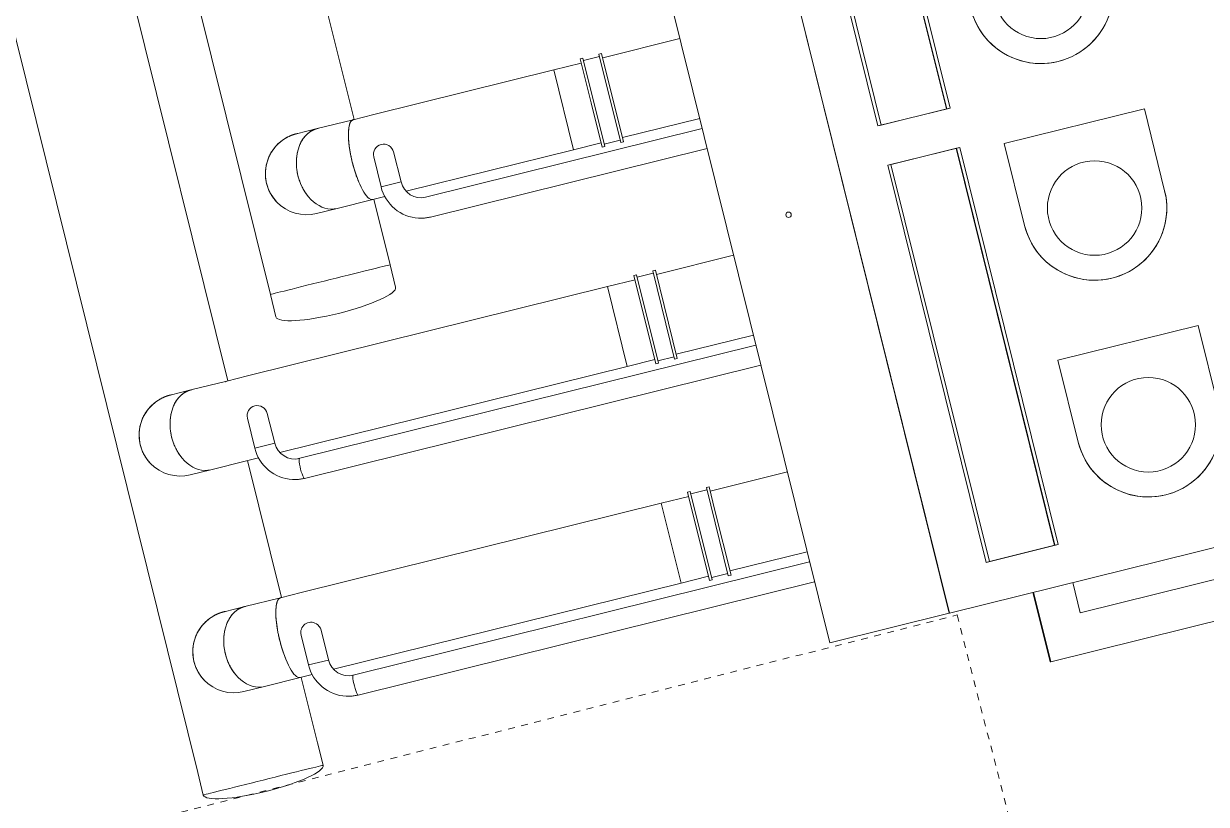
# Model space of a CAD drawing. Header units: metres. Extents: x -703672 to 3951284, y -4124475 to 4104628.
# Drawn here: x 327616.59 to 327634.12, y 4104383.31 to 4104394.88 of the extents above; entities that cross this region are included whole.
import ezdxf

# ---------------------------------------------------------------- set-up
doc = ezdxf.new("R2010")
doc.units = ezdxf.units.M
doc.header["$MEASUREMENT"] = 0
doc.linetypes.add('DGN Style 4', pattern=[0.014126, 0.007063, -0.003532, 0, -0.003532])
doc.layers.add('V-SITE-STRC', color=253, linetype='Continuous', lineweight=0)
doc.layers.add('V-TOPO-BKLN', color=7, linetype='DGN Style 4', lineweight=0)

# ---------------------------------------------------------------- blocks, each defined once
blk = doc.blocks.new('TFVISBL_33')
at = {"layer": 'V-SITE-STRC', "linetype": 'ByBlock'}
for p, q in [((6.615, 1.06), (11.145, 1.06)), ((11.145, 1.06), (11.145, 0.46)), ((0, 0), (0, 0.46)), ((11.145, 0.46), (6.615, 0.46)), ((0, 0), (11.145, 0))]:
    blk.add_line(p, q, dxfattribs=at)

msp = doc.modelspace()

# ---------------------------------------------------------------- linework, layer by layer
at = {"layer": 'V-SITE-STRC'}
for p, q in [((327620.24715, 4104390.86696, 7.87797), (327610.55585, 4104429.94458, 7.84438)), ((327619.61516, 4104389.58837, 7.87259), (327609.66176, 4104429.72283, 7.8381)), ((327619.17061, 4104383.78355, 7.86473), (327607.88677, 4104429.28262, 7.82562)), ((327628.53968, 4104385.70485, 7.93024), (327623.30666, 4104406.80562, 7.91211)), ((327630.31124, 4104386.14421, 7.94269), (327625.36707, 4104406.08027, 7.92556)), ((327630.31466, 4104386.14506, 7.94272), (327625.37049, 4104406.08112, 7.92558)), ((327630.26925, 4104393.61579, 7.94863), (327628.82114, 4104399.45491, 7.94361)), ((327630.27414, 4104393.61701, 7.94866), (327628.82603, 4104399.45612, 7.94364)), ((327628.87592, 4104399.46849, 7.94399), (327630.32402, 4104393.62938, 7.94901)), ((327627.80681, 4104399.20334, 7.93648), (327629.25491, 4104393.36423, 7.9415)), ((327627.85553, 4104399.21543, 7.93682), (327629.30364, 4104393.37631, 7.94184)), ((327621.48797, 4104393.46106, 7.88859), (327620.98518, 4104395.48844, 7.88685)), ((327626.31899, 4104394.65919, 7.92255), (327625.17445, 4104394.37533, 7.9145)), ((327625.11888, 4104394.42959, 7.91417), (327625.15855, 4104394.43943, 7.91445)), ((327625.11888, 4104394.42959, 7.91417), (327625.44414, 4104393.11804, 7.91529)), ((327625.15855, 4104394.43943, 7.91445), (327625.48382, 4104393.12788, 7.91557)), ((327624.85705, 4104394.29661, 7.91227), (327624.44932, 4104394.1955, 7.9094)), ((327624.84115, 4104394.36071, 7.91221), (327624.88083, 4104394.37055, 7.91249)), ((327624.84115, 4104394.36071, 7.91221), (327625.00379, 4104393.70494, 7.91278)), ((327624.88083, 4104394.37055, 7.91249), (327625.20609, 4104393.059, 7.91362)), ((327624.88954, 4104394.33542, 7.91252), (327625.12759, 4104394.39446, 7.9142)), ((327624.44932, 4104394.1955, 7.9094), (327621.78025, 4104393.53354, 7.89064)), ((327624.44932, 4104394.1955, 7.9094), (327624.7428, 4104393.01214, 7.91042)), ((327625.00379, 4104393.70494, 7.91278), (327625.16642, 4104393.04916, 7.91334)), ((327621.78025, 4104393.53354, 7.89064), (327621.47374, 4104393.45753, 7.88849)), ((327629.25491, 4104393.36423, 7.9415), (327630.32402, 4104393.62938, 7.94901)), ((327629.30422, 4104393.37646, 7.94184), (327630.27472, 4104393.61715, 7.94866)), ((327630.27472, 4104393.61715, 7.94866), (327630.32402, 4104393.62938, 7.94901)), ((327621.47374, 4104393.45753, 7.88849), (327620.94286, 4104393.32587, 7.88476)), ((327626.61246, 4104393.47584, 7.92356), (327625.46792, 4104393.19198, 7.91552)), ((327629.25491, 4104393.36423, 7.9415), (327629.30422, 4104393.37646, 7.94184)), ((327620.63637, 4104393.24985, 7.88261), (327620.63531, 4104393.24959, 7.8826)), ((327620.94286, 4104393.32587, 7.88476), (327620.63636, 4104393.24985, 7.88261)), ((327620.63637, 4104393.24985, 7.88261), (327620.63741, 4104393.25011, 7.88261)), ((327620.94287, 4104393.32587, 7.88476), (327620.94214, 4104393.32569, 7.88475)), ((327620.94287, 4104393.32587, 7.88476), (327620.94363, 4104393.32606, 7.88476)), ((327622.54572, 4104392.31024, 7.89485), (327626.64915, 4104393.32792, 7.92369)), ((327624.7428, 4104393.01214, 7.91042), (327622.25997, 4104392.39638, 7.89297)), ((327622.61909, 4104392.0144, 7.8951), (327626.72252, 4104393.03208, 7.92394)), ((327625.15052, 4104393.11326, 7.91329), (327624.7428, 4104393.01214, 7.91042)), ((327625.16642, 4104393.04916, 7.91334), (327625.20609, 4104393.059, 7.91362)), ((327625.19738, 4104393.09414, 7.91359), (327625.43543, 4104393.15317, 7.91526)), ((327625.44414, 4104393.11804, 7.91529), (327625.48382, 4104393.12788, 7.91557)), ((327630.46845, 4104393.04702, 7.94951), (327629.39934, 4104392.78187, 7.942)), ((327630.41915, 4104393.03479, 7.94916), (327629.44864, 4104392.7941, 7.94234)), ((327631.87286, 4104387.14968, 7.95418), (327630.41368, 4104393.03344, 7.94913)), ((327630.41857, 4104393.03465, 7.94916), (327631.87775, 4104387.15089, 7.95422)), ((327630.46845, 4104393.04702, 7.94951), (327630.41915, 4104393.03479, 7.94916)), ((327630.46845, 4104393.04702, 7.94951), (327631.92763, 4104387.16326, 7.95457)), ((327629.44864, 4104392.7941, 7.94234), (327629.39934, 4104392.78187, 7.942)), ((327629.39934, 4104392.78187, 7.942), (327630.85852, 4104386.89812, 7.94705)), ((327629.44806, 4104392.79396, 7.94234), (327630.90724, 4104386.9102, 7.9474)), ((327621.76722, 4104392.27418, 7.88951), (327621.94332, 4104392.31785, 7.89075)), ((327620.92984, 4104392.0665, 7.88362), (327621.23634, 4104392.14252, 7.88578)), ((327621.23634, 4104392.14252, 7.88578), (327621.76722, 4104392.27418, 7.88951)), ((327622.02214, 4104391.30717, 7.89044), (327621.78144, 4104392.27771, 7.88961)), ((327627.11526, 4104391.44845, 7.9253), (327625.97072, 4104391.1646, 7.91726)), ((327622.02214, 4104391.30717, 7.89044), (327622.10467, 4104390.97436, 7.89073)), ((327625.65332, 4104391.08588, 7.91503), (327625.24559, 4104390.98476, 7.91216)), ((327625.63742, 4104391.14998, 7.91497), (327625.67709, 4104391.15982, 7.91525)), ((327625.63742, 4104391.14998, 7.91497), (327625.96268, 4104389.83843, 7.9161)), ((327625.67709, 4104391.15982, 7.91525), (327626.00236, 4104389.84827, 7.91638)), ((327625.68581, 4104391.12469, 7.91528), (327625.92386, 4104391.18373, 7.91696)), ((327625.91515, 4104391.21886, 7.91693), (327625.95482, 4104391.2287, 7.91721)), ((327625.91515, 4104391.21886, 7.91693), (327626.24041, 4104389.90731, 7.91805)), ((327625.95482, 4104391.2287, 7.91721), (327626.28009, 4104389.91715, 7.91833)), ((327625.24559, 4104390.98476, 7.91216), (327619.90744, 4104389.66086, 7.87464)), ((327625.24559, 4104390.98476, 7.91216), (327625.53906, 4104389.80141, 7.91318)), ((327620.24715, 4104390.86696, 7.87797), (327620.32969, 4104390.53415, 7.87825)), ((327627.40873, 4104390.2651, 7.92632), (327626.26419, 4104389.98125, 7.91828)), ((327620.66282, 4104388.43505, 7.87878), (327627.44541, 4104390.11718, 7.92645)), ((327625.94679, 4104389.90253, 7.91605), (327625.53906, 4104389.80141, 7.91318)), ((327625.96268, 4104389.83843, 7.9161), (327626.00236, 4104389.84827, 7.91638)), ((327625.99365, 4104389.8834, 7.91635), (327626.2317, 4104389.94244, 7.91802)), ((327626.24041, 4104389.90731, 7.91805), (327626.28009, 4104389.91715, 7.91833)), ((327619.90744, 4104389.66086, 7.87464), (327619.60093, 4104389.58484, 7.87249)), ((327625.53906, 4104389.80141, 7.91318), (327620.38773, 4104388.52384, 7.87697)), ((327620.75073, 4104388.14282, 7.87913), (327627.51878, 4104389.82134, 7.9267)), ((327619.60093, 4104389.58484, 7.87249), (327619.07005, 4104389.45318, 7.86876)), ((327618.76356, 4104389.37717, 7.86661), (327618.7625, 4104389.37691, 7.8666)), ((327619.07005, 4104389.45318, 7.86876), (327618.76355, 4104389.37717, 7.86661)), ((327618.76356, 4104389.37717, 7.86661), (327618.7646, 4104389.37743, 7.86661)), ((327619.07006, 4104389.45318, 7.86876), (327619.06933, 4104389.453, 7.86875)), ((327619.07006, 4104389.45318, 7.86876), (327619.07082, 4104389.45337, 7.86876)), ((327619.89441, 4104388.40149, 7.87351), (327620.07065, 4104388.4452, 7.87475)), ((327631.81615, 4104385.42532, 7.95236), (327644.05954, 4104388.46178, 8.03841)), ((327619.05703, 4104388.19382, 7.86762), (327619.36353, 4104388.26983, 7.86978)), ((327619.36353, 4104388.26983, 7.86978), (327619.89441, 4104388.40149, 7.87351)), ((327620.41143, 4104386.37764, 7.87535), (327619.90863, 4104388.40502, 7.87361)), ((327627.91152, 4104388.23772, 7.92806), (327626.76698, 4104387.95386, 7.92002)), ((327638.56396, 4104388.19095, 8.0007), (327630.31466, 4104386.14506, 7.94272)), ((327626.43369, 4104387.93924, 7.91773), (327626.47336, 4104387.94908, 7.91801)), ((327626.43369, 4104387.93924, 7.91773), (327626.75895, 4104386.6277, 7.91886)), ((327626.47336, 4104387.94908, 7.91801), (327626.79863, 4104386.63754, 7.91914)), ((327626.48207, 4104387.91395, 7.91804), (327626.72012, 4104387.97299, 7.91972)), ((327626.71141, 4104388.00812, 7.91969), (327626.75109, 4104388.01796, 7.91996)), ((327626.71141, 4104388.00812, 7.91969), (327627.03668, 4104386.69657, 7.92081)), ((327626.75109, 4104388.01796, 7.91996), (327626.83872, 4104387.6646, 7.92027)), ((327626.04186, 4104387.77403, 7.91492), (327620.7037, 4104386.45013, 7.8774)), ((327626.44958, 4104387.87515, 7.91779), (327626.04186, 4104387.77403, 7.91492)), ((327626.04186, 4104387.77403, 7.91492), (327626.33533, 4104386.59067, 7.91594)), ((327626.83872, 4104387.6646, 7.92027), (327627.07635, 4104386.70641, 7.92109)), ((327628.205, 4104387.05437, 7.92908), (327627.06046, 4104386.77051, 7.92104)), ((327630.85852, 4104386.89812, 7.94705), (327631.92763, 4104387.16326, 7.95457)), ((327630.90782, 4104386.91034, 7.9474), (327631.87833, 4104387.15104, 7.95422)), ((327631.87833, 4104387.15104, 7.95422), (327631.92763, 4104387.16326, 7.95457)), ((327621.47362, 4104385.22792, 7.88164), (327628.24168, 4104386.90645, 7.92921)), ((327630.85852, 4104386.89812, 7.94705), (327630.90782, 4104386.91034, 7.9474)), ((327626.74305, 4104386.69179, 7.91881), (327626.33533, 4104386.59067, 7.91594)), ((327626.78991, 4104386.67267, 7.91911), (327627.02797, 4104386.7317, 7.92078)), ((327627.03668, 4104386.69657, 7.92081), (327627.07635, 4104386.70641, 7.92109)), ((327626.33533, 4104386.59067, 7.91594), (327621.18399, 4104385.31311, 7.87973)), ((327621.54699, 4104384.93208, 7.88189), (327628.31505, 4104386.61061, 7.92946)), ((327626.75895, 4104386.6277, 7.91886), (327626.79863, 4104386.63754, 7.91914)), ((327620.3972, 4104386.37411, 7.87525), (327619.86632, 4104386.24245, 7.87152)), ((327620.7037, 4104386.45013, 7.8774), (327620.3972, 4104386.37411, 7.87525)), ((327631.80768, 4104385.42323, 7.9523), (327631.55253, 4104386.45206, 7.95142)), ((327631.81615, 4104385.42532, 7.95236), (327631.56099, 4104386.45416, 7.95148)), ((327619.55982, 4104386.16643, 7.86936), (327619.55877, 4104386.16617, 7.86936)), ((327619.86632, 4104386.24245, 7.87152), (327619.55981, 4104386.16643, 7.86936)), ((327619.55982, 4104386.16643, 7.86936), (327619.56087, 4104386.16669, 7.86937)), ((327619.86633, 4104386.24245, 7.87152), (327619.86559, 4104386.24227, 7.87151)), ((327619.86633, 4104386.24245, 7.87152), (327619.86708, 4104386.24264, 7.87152)), ((327630.31124, 4104386.14421, 7.94269), (327628.53968, 4104385.70485, 7.93024)), ((327630.31466, 4104386.14506, 7.94272), (327630.31124, 4104386.14421, 7.94269)), ((327631.80768, 4104385.42323, 7.9523), (327631.81615, 4104385.42532, 7.95236)), ((327620.1598, 4104385.0591, 7.87254), (327620.69067, 4104385.19076, 7.87627)), ((327620.69067, 4104385.19076, 7.87627), (327620.86691, 4104385.23447, 7.87751)), ((327620.94559, 4104384.22376, 7.8772), (327620.7049, 4104385.19429, 7.87637)), ((327619.8533, 4104384.98308, 7.87038), (327620.1598, 4104385.0591, 7.87254)), ((327620.94559, 4104384.22376, 7.8772), (327621.02813, 4104383.89095, 7.87749)), ((327619.17061, 4104383.78355, 7.86473), (327619.25314, 4104383.45074, 7.86501))]:
    msp.add_line(p, q, dxfattribs=at)
at = {"layer": 'V-SITE-STRC', "extrusion": (-0.006822, -0.00083241, 0.999976), "flags": 128}
for points, elevation in [([(327625.93626, 4104389.1294), (327625.63538, 4104390.34265), (327623.5583, 4104389.82753), (327623.85918, 4104388.61429)], -5643.63113), ([(327613.88008, 4104390.16721), (327613.8791, 4104390.16618), (327613.87808, 4104390.16507), (327613.87703, 4104390.16387), (327613.87594, 4104390.16257), (327613.87482, 4104390.16118), (327613.87367, 4104390.15967), (327613.87247, 4104390.15804), (327613.87124, 4104390.15628), (327613.86998, 4104390.15438), (327613.86868, 4104390.15233), (327613.86735, 4104390.15011), (327613.86598, 4104390.14771), (327613.86458, 4104390.14511), (327613.86315, 4104390.1423), (327613.86169, 4104390.13926), (327613.8602, 4104390.13598), (327613.85869, 4104390.13242), (327613.85716, 4104390.12858), (327613.85561, 4104390.12442), (327613.85405, 4104390.11991), (327613.85248, 4104390.11505), (327613.85091, 4104390.10978), (327613.84934, 4104390.10409), (327613.84744, 4104390.09644), (327613.84566, 4104390.08846), (327613.84402, 4104390.08016), (327613.8425, 4104390.07154), (327613.84112, 4104390.0626), (327613.83987, 4104390.05335), (327613.83876, 4104390.04379), (327613.83779, 4104390.03394), (327613.83695, 4104390.02379), (327613.83625, 4104390.01336), (327613.83569, 4104390.00264), (327613.83527, 4104389.99165), (327613.83499, 4104389.98039), (327613.83485, 4104389.96886), (327613.83485, 4104389.95708), (327613.83499, 4104389.94505), (327613.83528, 4104389.93278), (327613.8357, 4104389.92028), (327613.83627, 4104389.90755), (327613.83698, 4104389.8946), (327613.83783, 4104389.88144), (327613.83882, 4104389.86809), (327613.83995, 4104389.85454), (327613.84122, 4104389.8408), (327613.84263, 4104389.8269), (327613.84418, 4104389.81282), (327613.84587, 4104389.79859), (327613.84769, 4104389.78422), (327613.84965, 4104389.76971), (327613.85175, 4104389.75507), (327613.85398, 4104389.74032), (327613.85634, 4104389.72546), (327613.85883, 4104389.7105), (327613.86145, 4104389.69546), (327613.8642, 4104389.68035), (327613.86707, 4104389.66517), (327613.87007, 4104389.64993), (327613.87318, 4104389.63466), (327613.87642, 4104389.61935), (327613.87978, 4104389.60402), (327613.88324, 4104389.58869), (327613.88682, 4104389.57335), (327613.89051, 4104389.55803), (327613.89431, 4104389.54273), (327613.89821, 4104389.52746), (327613.90221, 4104389.51224), (327613.90631, 4104389.49708), (327613.91051, 4104389.48198), (327613.9148, 4104389.46696), (327613.91917, 4104389.45203), (327613.92363, 4104389.4372), (327613.92818, 4104389.42248), (327613.9328, 4104389.40787), (327613.9375, 4104389.3934), (327613.94227, 4104389.37907), (327613.94711, 4104389.36488), (327613.95201, 4104389.35086), (327613.95698, 4104389.337), (327613.962, 4104389.32332), (327613.96708, 4104389.30983), (327613.97221, 4104389.29653), (327613.97739, 4104389.28344), (327613.9826, 4104389.27056), (327613.98693, 4104389.26013)], -5643.63112), ([(327613.89473, 4104390.1782), (327613.89473, 4104390.1782), (327613.8943, 4104390.17798), (327613.89386, 4104390.17774), (327613.89339, 4104390.17749), (327613.8929, 4104390.17722), (327613.89239, 4104390.17693), (327613.89186, 4104390.17662), (327613.8913, 4104390.17629), (327613.89072, 4104390.17593), (327613.89012, 4104390.17554), (327613.88949, 4104390.17513), (327613.88884, 4104390.17468), (327613.88816, 4104390.1742), (327613.88744, 4104390.17368), (327613.88671, 4104390.17313), (327613.88594, 4104390.17252), (327613.88514, 4104390.17188)], -5643.63213), ([(327613.00127, 4104389.95382), (327612.99822, 4104389.95268), (327612.99503, 4104389.95146), (327612.99169, 4104389.95017), (327612.9882, 4104389.9488), (327612.98456, 4104389.94734), (327612.98076, 4104389.94578), (327612.97678, 4104389.94412), (327612.97263, 4104389.94235), (327612.9683, 4104389.94047), (327612.96377, 4104389.93846), (327612.95905, 4104389.93632), (327612.95412, 4104389.93403), (327612.94898, 4104389.93158), (327612.94362, 4104389.92897), (327612.93804, 4104389.92618), (327612.93222, 4104389.92319), (327612.92616, 4104389.92), (327612.91985, 4104389.91658), (327612.91329, 4104389.91292), (327612.90647, 4104389.909), (327612.89937, 4104389.9048), (327612.89201, 4104389.9003), (327612.88436, 4104389.89548), (327612.87644, 4104389.89031), (327612.86822, 4104389.88476), (327612.85972, 4104389.87881), (327612.85093, 4104389.87243), (327612.84185, 4104389.86558), (327612.83249, 4104389.85824), (327612.82285, 4104389.85035), (327612.81052, 4104389.83978), (327612.79848, 4104389.82888), (327612.78672, 4104389.81766), (327612.77526, 4104389.80612), (327612.7641, 4104389.79427), (327612.75326, 4104389.78212), (327612.74273, 4104389.76968), (327612.73254, 4104389.75695), (327612.72269, 4104389.74394), (327612.71318, 4104389.73067), (327612.70402, 4104389.71713), (327612.69522, 4104389.70335), (327612.68679, 4104389.68932), (327612.67874, 4104389.67506), (327612.67106, 4104389.66058), (327612.66377, 4104389.64588), (327612.65687, 4104389.63099), (327612.65038, 4104389.6159), (327612.64428, 4104389.60063), (327612.6386, 4104389.58519), (327612.63333, 4104389.5696), (327612.62848, 4104389.55385), (327612.62406, 4104389.53797), (327612.62007, 4104389.52197), (327612.6165, 4104389.50585), (327612.61338, 4104389.48964), (327612.61069, 4104389.47333), (327612.60844, 4104389.45695), (327612.60664, 4104389.44051), (327612.60529, 4104389.42402), (327612.60438, 4104389.40749), (327612.60392, 4104389.39094), (327612.60391, 4104389.37437), (327612.60435, 4104389.35781), (327612.60525, 4104389.34126), (327612.60659, 4104389.32474), (327612.60838, 4104389.30826), (327612.61062, 4104389.29183), (327612.6133, 4104389.27547), (327612.61643, 4104389.25919), (327612.62, 4104389.243), (327612.62401, 4104389.22692), (327612.62845, 4104389.21095), (327612.63332, 4104389.19512), (327612.63862, 4104389.17943), (327612.64434, 4104389.16389), (327612.65048, 4104389.14853), (327612.65704, 4104389.13334), (327612.66399, 4104389.11834), (327612.67135, 4104389.10355), (327612.6791, 4104389.08896), (327612.68724, 4104389.07461), (327612.69575, 4104389.06049), (327612.70464, 4104389.04661), (327612.71389, 4104389.03299), (327612.7235, 4104389.01964), (327612.73346, 4104389.00656), (327612.74375, 4104388.99377), (327612.75438, 4104388.98127), (327612.76533, 4104388.96908), (327612.77442, 4104388.95943)], -5643.63113), ([(327613.32637, 4104390.03458), (327613.3239, 4104390.03355), (327613.32131, 4104390.03243), (327613.31858, 4104390.03123), (327613.31572, 4104390.02994), (327613.31272, 4104390.02855), (327613.30956, 4104390.02705), (327613.30625, 4104390.02543), (327613.30277, 4104390.02369), (327613.29912, 4104390.0218), (327613.2953, 4104390.01977), (327613.29129, 4104390.01756), (327613.28709, 4104390.01518), (327613.28269, 4104390.0126), (327613.27809, 4104390.0098), (327613.27328, 4104390.00678), (327613.26825, 4104390.00349), (327613.263, 4104389.99993), (327613.25751, 4104389.99607), (327613.25179, 4104389.99187), (327613.24584, 4104389.98731), (327613.23964, 4104389.98236), (327613.2332, 4104389.97698), (327613.22651, 4104389.97113), (327613.21959, 4104389.96477), (327613.21242, 4104389.95786), (327613.20502, 4104389.95034), (327613.19739, 4104389.94217), (327613.18774, 4104389.93114), (327613.17838, 4104389.91968), (327613.16932, 4104389.90779), (327613.16059, 4104389.89547), (327613.15218, 4104389.88275), (327613.1441, 4104389.86962), (327613.13636, 4104389.85611), (327613.12897, 4104389.84222), (327613.12194, 4104389.82796), (327613.11527, 4104389.81335), (327613.10897, 4104389.7984), (327613.10304, 4104389.78312), (327613.0975, 4104389.76752), (327613.09235, 4104389.75163), (327613.0876, 4104389.73544), (327613.08324, 4104389.71899), (327613.07929, 4104389.70227), (327613.07576, 4104389.68532), (327613.07263, 4104389.66814), (327613.06993, 4104389.65074), (327613.06764, 4104389.63316), (327613.06579, 4104389.6154), (327613.06436, 4104389.59748), (327613.06336, 4104389.57941), (327613.06279, 4104389.56123), (327613.06266, 4104389.54293), (327613.06296, 4104389.52455), (327613.0637, 4104389.5061), (327613.06486, 4104389.48759), (327613.06647, 4104389.46906), (327613.0685, 4104389.4505), (327613.07096, 4104389.43196), (327613.07386, 4104389.41344), (327613.07717, 4104389.39496), (327613.08091, 4104389.37654), (327613.08507, 4104389.3582), (327613.08963, 4104389.33996), (327613.09461, 4104389.32184), (327613.09999, 4104389.30385), (327613.10577, 4104389.28602), (327613.11193, 4104389.26836), (327613.11848, 4104389.25088), (327613.12541, 4104389.23362), (327613.1327, 4104389.21658), (327613.14036, 4104389.19978), (327613.14836, 4104389.18324), (327613.15671, 4104389.16697), (327613.16539, 4104389.15099), (327613.1744, 4104389.13531), (327613.18372, 4104389.11995), (327613.19335, 4104389.10493), (327613.20327, 4104389.09025), (327613.21347, 4104389.07593), (327613.21823, 4104389.06949)], -5643.63113), ([(327626.73253, 4104385.91867), (327626.43164, 4104387.13192), (327624.35456, 4104386.6168), (327624.65545, 4104385.40355)], -5643.63113), ([(327612.02186, 4104386.30551), (327612.02186, 4104386.30551), (327612.02143, 4104386.30529), (327612.02098, 4104386.30506), (327612.02051, 4104386.30481), (327612.02002, 4104386.30454), (327612.01951, 4104386.30425), (327612.01898, 4104386.30394), (327612.01843, 4104386.3036), (327612.01785, 4104386.30324), (327612.01724, 4104386.30286), (327612.01662, 4104386.30244), (327612.01596, 4104386.302), (327612.01528, 4104386.30152), (327612.01457, 4104386.301), (327612.01383, 4104386.30044), (327612.01306, 4104386.29984), (327612.01226, 4104386.29919)], -5643.6299), ([(327611.12839, 4104386.08113), (327611.12534, 4104386.07999), (327611.12215, 4104386.07878), (327611.11881, 4104386.07749), (327611.11533, 4104386.07611), (327611.11169, 4104386.07465), (327611.10788, 4104386.07309), (327611.10391, 4104386.07143), (327611.09975, 4104386.06967), (327611.09542, 4104386.06778), (327611.0909, 4104386.06577), (327611.08617, 4104386.06363), (327611.08125, 4104386.06134), (327611.07611, 4104386.0589), (327611.07075, 4104386.05628), (327611.06516, 4104386.05349), (327611.05935, 4104386.0505), (327611.05329, 4104386.04731), (327611.04698, 4104386.04389), (327611.04042, 4104386.04023), (327611.03359, 4104386.03631), (327611.0265, 4104386.03211), (327611.01913, 4104386.02761), (327611.01149, 4104386.02279), (327611.00356, 4104386.01762), (327610.99535, 4104386.01207), (327610.98685, 4104386.00612), (327610.97806, 4104385.99974), (327610.96898, 4104385.9929), (327610.95962, 4104385.98555), (327610.94997, 4104385.97767), (327610.93765, 4104385.9671), (327610.9256, 4104385.9562), (327610.91384, 4104385.94498), (327610.90238, 4104385.93344), (327610.89122, 4104385.92159), (327610.88038, 4104385.90944), (327610.86986, 4104385.89699), (327610.85967, 4104385.88426), (327610.84981, 4104385.87126), (327610.8403, 4104385.85798), (327610.83115, 4104385.84445), (327610.82235, 4104385.83066), (327610.81392, 4104385.81663), (327610.80586, 4104385.80237), (327610.79818, 4104385.78789), (327610.79089, 4104385.7732), (327610.784, 4104385.7583), (327610.7775, 4104385.74321), (327610.77141, 4104385.72794), (327610.76572, 4104385.71251), (327610.76046, 4104385.69691), (327610.75561, 4104385.68116), (327610.75119, 4104385.66528), (327610.74719, 4104385.64928), (327610.74363, 4104385.63316), (327610.7405, 4104385.61695), (327610.73781, 4104385.60065), (327610.73557, 4104385.58427), (327610.73377, 4104385.56782), (327610.73241, 4104385.55133), (327610.7315, 4104385.5348), (327610.73105, 4104385.51825), (327610.73104, 4104385.50169), (327610.73148, 4104385.48512), (327610.73237, 4104385.46857), (327610.73371, 4104385.45205), (327610.7355, 4104385.43557), (327610.73774, 4104385.41914), (327610.74043, 4104385.40278), (327610.74355, 4104385.3865), (327610.74712, 4104385.37032), (327610.75113, 4104385.35423), (327610.75557, 4104385.33827), (327610.76045, 4104385.32243), (327610.76575, 4104385.30674), (327610.77147, 4104385.29121), (327610.77761, 4104385.27584), (327610.78416, 4104385.26065), (327610.79112, 4104385.24565), (327610.79847, 4104385.23086), (327610.80622, 4104385.21628), (327610.81436, 4104385.20192), (327610.82288, 4104385.1878), (327610.83177, 4104385.17393), (327610.84102, 4104385.16031), (327610.85063, 4104385.14695), (327610.86058, 4104385.13388), (327610.87088, 4104385.12108), (327610.8815, 4104385.10859), (327610.89245, 4104385.09639), (327610.90155, 4104385.08674)], -5643.63113), ([(327611.4535, 4104386.1619), (327611.45103, 4104386.16086), (327611.44843, 4104386.15975), (327611.44571, 4104386.15855), (327611.44285, 4104386.15726), (327611.43984, 4104386.15586), (327611.43668, 4104386.15437), (327611.43337, 4104386.15275), (327611.42989, 4104386.151), (327611.42625, 4104386.14912), (327611.42242, 4104386.14708), (327611.41841, 4104386.14488), (327611.41422, 4104386.14249), (327611.40982, 4104386.13991), (327611.40522, 4104386.13712), (327611.4004, 4104386.13409), (327611.39537, 4104386.13081), (327611.39012, 4104386.12724), (327611.38464, 4104386.12338), (327611.37892, 4104386.11918), (327611.37296, 4104386.11462), (327611.36676, 4104386.10967), (327611.36032, 4104386.10429), (327611.35364, 4104386.09844), (327611.34671, 4104386.09209), (327611.33954, 4104386.08517), (327611.33214, 4104386.07765), (327611.32452, 4104386.06948), (327611.31486, 4104386.05846), (327611.3055, 4104386.04699), (327611.29645, 4104386.0351), (327611.28771, 4104386.02279), (327611.2793, 4104386.01006), (327611.27122, 4104385.99694), (327611.26349, 4104385.98342), (327611.2561, 4104385.96953), (327611.24906, 4104385.95528), (327611.24239, 4104385.94066), (327611.23609, 4104385.92571), (327611.23017, 4104385.91043), (327611.22463, 4104385.89484), (327611.21948, 4104385.87894), (327611.21472, 4104385.86276), (327611.21037, 4104385.8463), (327611.20642, 4104385.82959), (327611.20288, 4104385.81263), (327611.19976, 4104385.79545), (327611.19705, 4104385.77806), (327611.19477, 4104385.76047), (327611.19291, 4104385.74271), (327611.19148, 4104385.72479), (327611.19048, 4104385.70673), (327611.18992, 4104385.68854), (327611.18978, 4104385.67025), (327611.19009, 4104385.65186), (327611.19082, 4104385.63341), (327611.19199, 4104385.61491), (327611.19359, 4104385.59637), (327611.19563, 4104385.57782), (327611.19809, 4104385.55927), (327611.20098, 4104385.54075), (327611.2043, 4104385.52227), (327611.20804, 4104385.50385), (327611.21219, 4104385.48551), (327611.21676, 4104385.46727), (327611.22174, 4104385.44915), (327611.22712, 4104385.43116), (327611.23289, 4104385.41333), (327611.23906, 4104385.39567), (327611.24561, 4104385.3782), (327611.25253, 4104385.36093), (327611.25983, 4104385.34389), (327611.26748, 4104385.32709), (327611.27549, 4104385.31055), (327611.28384, 4104385.29428), (327611.29252, 4104385.2783), (327611.30153, 4104385.26262), (327611.31085, 4104385.24727), (327611.32047, 4104385.23224), (327611.33039, 4104385.21756), (327611.34059, 4104385.20324), (327611.34535, 4104385.19681)], -5643.63113), ([(327611.49243, 4104386.17527), (327611.49198, 4104386.17515), (327611.49151, 4104386.17502), (327611.491, 4104386.17488), (327611.49047, 4104386.17473), (327611.48991, 4104386.17457), (327611.48932, 4104386.1744), (327611.4887, 4104386.17422), (327611.48803, 4104386.17403), (327611.48734, 4104386.17383), (327611.4866, 4104386.17361), (327611.48582, 4104386.17338), (327611.485, 4104386.17313), (327611.48413, 4104386.17287), (327611.48321, 4104386.17259), (327611.48224, 4104386.17229), (327611.48122, 4104386.17197), (327611.48014, 4104386.17163), (327611.479, 4104386.17127), (327611.47779, 4104386.17088), (327611.47652, 4104386.17046), (327611.47518, 4104386.17002), (327611.47376, 4104386.16954), (327611.47227, 4104386.16903), (327611.47069, 4104386.16848), (327611.46902, 4104386.16789), (327611.46727, 4104386.16725), (327611.46541, 4104386.16657), (327611.46346, 4104386.16584), (327611.4614, 4104386.16506), (327611.45923, 4104386.16421), (327611.4587, 4104386.164)], -5643.6329), ([(327612.80347, 4104383.08378), (327612.80249, 4104383.08275), (327612.80147, 4104383.08164), (327612.80042, 4104383.08044), (327612.79934, 4104383.07915), (327612.79821, 4104383.07776), (327612.79706, 4104383.07625), (327612.79586, 4104383.07462), (327612.79464, 4104383.07286), (327612.79337, 4104383.07096), (327612.79207, 4104383.06891), (327612.79074, 4104383.06669), (327612.78937, 4104383.06428), (327612.78797, 4104383.06169), (327612.78654, 4104383.05888), (327612.78508, 4104383.05584), (327612.78359, 4104383.05255), (327612.78208, 4104383.049), (327612.78055, 4104383.04515), (327612.779, 4104383.04099), (327612.77744, 4104383.03649), (327612.77587, 4104383.03162), (327612.7743, 4104383.02636), (327612.77274, 4104383.02067), (327612.77083, 4104383.01302), (327612.76905, 4104383.00504), (327612.76741, 4104382.99674), (327612.76589, 4104382.98811), (327612.76451, 4104382.97917), (327612.76327, 4104382.96993), (327612.76216, 4104382.96037), (327612.76118, 4104382.95052), (327612.76034, 4104382.94037), (327612.75964, 4104382.92994), (327612.75908, 4104382.91922), (327612.75866, 4104382.90823), (327612.75838, 4104382.89696), (327612.75824, 4104382.88544), (327612.75824, 4104382.87366), (327612.75839, 4104382.86163), (327612.75867, 4104382.84936), (327612.75909, 4104382.83686), (327612.75966, 4104382.82413), (327612.76037, 4104382.81118), (327612.76122, 4104382.79802), (327612.76221, 4104382.78466), (327612.76334, 4104382.77111), (327612.76461, 4104382.75738), (327612.76602, 4104382.74347), (327612.76757, 4104382.7294), (327612.76926, 4104382.71517), (327612.77108, 4104382.7008), (327612.77304, 4104382.68629), (327612.77514, 4104382.67165), (327612.77737, 4104382.6569), (327612.77973, 4104382.64204), (327612.78222, 4104382.62708), (327612.78484, 4104382.61204), (327612.78759, 4104382.59692), (327612.79046, 4104382.58174), (327612.79346, 4104382.56651), (327612.79658, 4104382.55124), (327612.79981, 4104382.53593), (327612.80317, 4104382.5206), (327612.80664, 4104382.50526), (327612.81022, 4104382.48993), (327612.81391, 4104382.47461), (327612.8177, 4104382.45931), (327612.8216, 4104382.44404), (327612.82561, 4104382.42882), (327612.82971, 4104382.41366), (327612.8339, 4104382.39856), (327612.83819, 4104382.38354), (327612.84256, 4104382.36861), (327612.84703, 4104382.35378), (327612.85157, 4104382.33905), (327612.85619, 4104382.32445), (327612.86089, 4104382.30998), (327612.86566, 4104382.29564), (327612.8705, 4104382.28146), (327612.87541, 4104382.26743), (327612.88037, 4104382.25358), (327612.88539, 4104382.2399), (327612.89047, 4104382.22641), (327612.8956, 4104382.21311), (327612.90078, 4104382.20002), (327612.906, 4104382.18714), (327612.91032, 4104382.17671)], -5643.63112), ([(327612.24976, 4104382.95116), (327612.24729, 4104382.95012), (327612.2447, 4104382.94901), (327612.24198, 4104382.94781), (327612.23911, 4104382.94652), (327612.23611, 4104382.94513), (327612.23295, 4104382.94363), (327612.22964, 4104382.94201), (327612.22616, 4104382.94027), (327612.22251, 4104382.93838), (327612.21869, 4104382.93634), (327612.21468, 4104382.93414), (327612.21048, 4104382.93176), (327612.20609, 4104382.92918), (327612.20148, 4104382.92638), (327612.19667, 4104382.92335), (327612.19164, 4104382.92007), (327612.18639, 4104382.91651), (327612.1809, 4104382.91264), (327612.17519, 4104382.90845), (327612.16923, 4104382.90389), (327612.16303, 4104382.89894), (327612.15659, 4104382.89356), (327612.14991, 4104382.88771), (327612.14298, 4104382.88135), (327612.13581, 4104382.87444), (327612.12841, 4104382.86692), (327612.12078, 4104382.85874), (327612.11113, 4104382.84772), (327612.10177, 4104382.83626), (327612.09272, 4104382.82436), (327612.08398, 4104382.81205), (327612.07557, 4104382.79933), (327612.06749, 4104382.7862), (327612.05975, 4104382.77269), (327612.05236, 4104382.7588), (327612.04533, 4104382.74454), (327612.03866, 4104382.72993), (327612.03236, 4104382.71498), (327612.02644, 4104382.6997), (327612.0209, 4104382.6841), (327612.01574, 4104382.6682), (327612.01099, 4104382.65202), (327612.00663, 4104382.63556), (327612.00269, 4104382.61885), (327611.99915, 4104382.6019), (327611.99602, 4104382.58471), (327611.99332, 4104382.56732), (327611.99104, 4104382.54974), (327611.98918, 4104382.53198), (327611.98775, 4104382.51406), (327611.98675, 4104382.49599), (327611.98618, 4104382.4778), (327611.98605, 4104382.45951), (327611.98635, 4104382.44113), (327611.98709, 4104382.42267), (327611.98826, 4104382.40417), (327611.98986, 4104382.38563), (327611.99189, 4104382.36708), (327611.99436, 4104382.34854), (327611.99725, 4104382.33001), (327612.00056, 4104382.31153), (327612.0043, 4104382.29311), (327612.00846, 4104382.27478), (327612.01303, 4104382.25654), (327612.018, 4104382.23841), (327612.02338, 4104382.22043), (327612.02916, 4104382.20259), (327612.03532, 4104382.18493), (327612.04187, 4104382.16746), (327612.0488, 4104382.1502), (327612.05609, 4104382.13316), (327612.06375, 4104382.11636), (327612.07175, 4104382.09982), (327612.0801, 4104382.08355), (327612.08879, 4104382.06757), (327612.09779, 4104382.05189), (327612.10711, 4104382.03653), (327612.11674, 4104382.0215), (327612.12666, 4104382.00682), (327612.13686, 4104381.9925), (327612.14162, 4104381.98607)], -5643.63113), ([(327611.92466, 4104382.8704), (327611.92161, 4104382.86926), (327611.91842, 4104382.86804), (327611.91508, 4104382.86675), (327611.9116, 4104382.86538), (327611.90795, 4104382.86391), (327611.90415, 4104382.86236), (327611.90017, 4104382.8607), (327611.89602, 4104382.85893), (327611.89169, 4104382.85705), (327611.88716, 4104382.85504), (327611.88244, 4104382.85289), (327611.87751, 4104382.8506), (327611.87237, 4104382.84816), (327611.86702, 4104382.84555), (327611.86143, 4104382.84276), (327611.85561, 4104382.83977), (327611.84955, 4104382.83657), (327611.84325, 4104382.83316), (327611.83668, 4104382.8295), (327611.82986, 4104382.82558), (327611.82277, 4104382.82138), (327611.8154, 4104382.81688), (327611.80775, 4104382.81206), (327611.79983, 4104382.80688), (327611.79161, 4104382.80134), (327611.78311, 4104382.79539), (327611.77432, 4104382.78901), (327611.76525, 4104382.78216), (327611.75588, 4104382.77481), (327611.74624, 4104382.76693), (327611.73391, 4104382.75636), (327611.72187, 4104382.74546), (327611.71011, 4104382.73424), (327611.69865, 4104382.7227), (327611.68749, 4104382.71085), (327611.67665, 4104382.6987), (327611.66613, 4104382.68626), (327611.65593, 4104382.67353), (327611.64608, 4104382.66052), (327611.63657, 4104382.64725), (327611.62741, 4104382.63371), (327611.61862, 4104382.61992), (327611.61018, 4104382.6059), (327611.60213, 4104382.59164), (327611.59445, 4104382.57715), (327611.58716, 4104382.56246), (327611.58027, 4104382.54756), (327611.57377, 4104382.53248), (327611.56767, 4104382.51721), (327611.56199, 4104382.50177), (327611.55672, 4104382.48617), (327611.55188, 4104382.47043), (327611.54745, 4104382.45455), (327611.54346, 4104382.43855), (327611.53989, 4104382.42243), (327611.53677, 4104382.40621), (327611.53408, 4104382.38991), (327611.53183, 4104382.37353), (327611.53003, 4104382.35709), (327611.52868, 4104382.3406), (327611.52777, 4104382.32407), (327611.52731, 4104382.30751), (327611.5273, 4104382.29095), (327611.52775, 4104382.27439), (327611.52864, 4104382.25784), (327611.52998, 4104382.24132), (327611.53177, 4104382.22484), (327611.53401, 4104382.20841), (327611.53669, 4104382.19205), (327611.53982, 4104382.17577), (327611.54339, 4104382.15958), (327611.5474, 4104382.1435), (327611.55184, 4104382.12753), (327611.55671, 4104382.1117), (327611.56201, 4104382.09601), (327611.56774, 4104382.08047), (327611.57388, 4104382.0651), (327611.58043, 4104382.04992), (327611.58738, 4104382.03492), (327611.59474, 4104382.02012), (327611.60249, 4104382.00554), (327611.61063, 4104381.99119), (327611.61914, 4104381.97706), (327611.62803, 4104381.96319), (327611.63728, 4104381.94957), (327611.64689, 4104381.93622), (327611.65685, 4104381.92314), (327611.66715, 4104381.91035), (327611.67777, 4104381.89785), (327611.68872, 4104381.88565), (327611.69781, 4104381.876)], -5643.63112)]:
    msp.add_lwpolyline(points, dxfattribs=dict(at, elevation=elevation))
at = {"layer": 'V-SITE-STRC', "extrusion": (-0.006822, -0.000832408, 0.999976), "flags": 128}
for points, elevation in [([(327613.88513, 4104390.17189), (327613.8843, 4104390.17119), (327613.88343, 4104390.17043), (327613.88254, 4104390.16962), (327613.8816, 4104390.16874), (327613.88064, 4104390.16779)], -5643.62297), ([(327612.01226, 4104386.2992), (327612.01142, 4104386.2985), (327612.01056, 4104386.29775), (327612.00966, 4104386.29693), (327612.00873, 4104386.29605), (327612.00776, 4104386.2951)], -5643.62298)]:
    msp.add_lwpolyline(points, dxfattribs=dict(at, elevation=elevation))
at = {"layer": 'V-SITE-STRC', "extrusion": (-0.006822, -0.000832411, 0.999976), "flags": 128}
for points, elevation in [([(327613.03872, 4104389.96636), (327613.03808, 4104389.96617), (327613.03673, 4104389.96576), (327613.03531, 4104389.96533), (327613.03383, 4104389.96487), (327613.03228, 4104389.96439), (327613.03066, 4104389.96388), (327613.02896, 4104389.96335), (327613.02718, 4104389.96278), (327613.02532, 4104389.96218), (327613.02337, 4104389.96154), (327613.02134, 4104389.96087), (327613.01921, 4104389.96016), (327613.01698, 4104389.95941), (327613.01464, 4104389.95861), (327613.0122, 4104389.95776), (327613.00965, 4104389.95686), (327613.00698, 4104389.9559), (327613.00419, 4104389.95489), (327613.00127, 4104389.95382)], -5643.63416), ([(327613.36531, 4104390.04796), (327613.36486, 4104390.04783), (327613.36438, 4104390.0477), (327613.36388, 4104390.04756), (327613.36335, 4104390.04741), (327613.36279, 4104390.04726), (327613.3622, 4104390.04709), (327613.36157, 4104390.04691), (327613.36091, 4104390.04672), (327613.36021, 4104390.04651), (327613.35947, 4104390.0463), (327613.35869, 4104390.04607), (327613.35787, 4104390.04582), (327613.357, 4104390.04556), (327613.35609, 4104390.04528), (327613.35512, 4104390.04498), (327613.35409, 4104390.04466), (327613.35301, 4104390.04432), (327613.35187, 4104390.04395), (327613.35067, 4104390.04356), (327613.3494, 4104390.04315), (327613.34805, 4104390.0427), (327613.34664, 4104390.04222), (327613.34514, 4104390.04171), (327613.34356, 4104390.04116), (327613.3419, 4104390.04057), (327613.34014, 4104390.03994), (327613.33829, 4104390.03926), (327613.33633, 4104390.03853), (327613.33427, 4104390.03774), (327613.3321, 4104390.03689), (327613.33158, 4104390.03669)], -5643.63376), ([(327611.16584, 4104386.09367), (327611.1652, 4104386.09348), (327611.16385, 4104386.09307), (327611.16244, 4104386.09264), (327611.16096, 4104386.09219), (327611.15941, 4104386.09171), (327611.15778, 4104386.0912), (327611.15608, 4104386.09066), (327611.15431, 4104386.09009), (327611.15245, 4104386.08949), (327611.1505, 4104386.08886), (327611.14846, 4104386.08819), (327611.14633, 4104386.08747), (327611.1441, 4104386.08672), (327611.14177, 4104386.08592), (327611.13933, 4104386.08507), (327611.13677, 4104386.08417), (327611.13411, 4104386.08322), (327611.13131, 4104386.08221), (327611.12839, 4104386.08113)], -5643.63379), ([(327611.1849, 4104386.09903), (327611.18445, 4104386.09891), (327611.18399, 4104386.09879), (327611.1835, 4104386.09866), (327611.18298, 4104386.09852), (327611.18244, 4104386.09838), (327611.18187, 4104386.09822), (327611.18128, 4104386.09806), (327611.18065, 4104386.09789), (327611.18, 4104386.09772), (327611.17931, 4104386.09753), (327611.17859, 4104386.09733), (327611.17783, 4104386.09712), (327611.17703, 4104386.0969), (327611.1762, 4104386.09666), (327611.17532, 4104386.09642), (327611.1744, 4104386.09616), (327611.17344, 4104386.09588), (327611.17242, 4104386.09559), (327611.17136, 4104386.09529), (327611.17025, 4104386.09497), (327611.16908, 4104386.09462), (327611.16785, 4104386.09426), (327611.16656, 4104386.09388), (327611.16592, 4104386.09369)], -5643.63709), ([(327612.81813, 4104383.09477), (327612.81813, 4104383.09477), (327612.8177, 4104383.09455), (327612.81725, 4104383.09432), (327612.81678, 4104383.09407), (327612.81629, 4104383.0938), (327612.81578, 4104383.09351), (327612.81525, 4104383.09319), (327612.81469, 4104383.09286), (327612.81412, 4104383.0925), (327612.81351, 4104383.09212), (327612.81288, 4104383.0917), (327612.81223, 4104383.09126), (327612.81155, 4104383.09077), (327612.81084, 4104383.09026), (327612.8101, 4104383.0897), (327612.80933, 4104383.0891), (327612.80853, 4104383.08845)], -5643.6343), ([(327611.96211, 4104382.88293), (327611.96147, 4104382.88274), (327611.96012, 4104382.88233), (327611.9587, 4104382.8819), (327611.95722, 4104382.88145), (327611.95567, 4104382.88097), (327611.95405, 4104382.88046), (327611.95235, 4104382.87992), (327611.95057, 4104382.87936), (327611.94871, 4104382.87875), (327611.94677, 4104382.87812), (327611.94473, 4104382.87745), (327611.9426, 4104382.87673), (327611.94037, 4104382.87598), (327611.93804, 4104382.87518), (327611.93559, 4104382.87433), (327611.93304, 4104382.87343), (327611.93037, 4104382.87248), (327611.92758, 4104382.87147), (327611.92466, 4104382.87039)], -5643.63608), ([(327611.98117, 4104382.8883), (327611.98072, 4104382.88818), (327611.98025, 4104382.88806), (327611.97976, 4104382.88793), (327611.97925, 4104382.88779), (327611.97871, 4104382.88764), (327611.97814, 4104382.88749), (327611.97754, 4104382.88733), (327611.97692, 4104382.88716), (327611.97626, 4104382.88698), (327611.97558, 4104382.88679), (327611.97485, 4104382.8866), (327611.97409, 4104382.88639), (327611.9733, 4104382.88617), (327611.97246, 4104382.88593), (327611.97159, 4104382.88569), (327611.97067, 4104382.88543), (327611.9697, 4104382.88515), (327611.96869, 4104382.88486), (327611.96763, 4104382.88456), (327611.96651, 4104382.88423), (327611.96534, 4104382.88389), (327611.96412, 4104382.88353), (327611.96283, 4104382.88315), (327611.96219, 4104382.88296)], -5643.63476), ([(327612.2887, 4104382.96454), (327612.28825, 4104382.96441), (327612.28777, 4104382.96428), (327612.28727, 4104382.96414), (327612.28674, 4104382.96399), (327612.28618, 4104382.96383), (327612.28559, 4104382.96366), (327612.28496, 4104382.96348), (327612.2843, 4104382.96329), (327612.2836, 4104382.96309), (327612.28287, 4104382.96287), (327612.28209, 4104382.96264), (327612.28126, 4104382.9624), (327612.28039, 4104382.96213), (327612.27948, 4104382.96185), (327612.27851, 4104382.96156), (327612.27748, 4104382.96124), (327612.2764, 4104382.9609), (327612.27526, 4104382.96053), (327612.27406, 4104382.96014), (327612.27279, 4104382.95972), (327612.27144, 4104382.95928), (327612.27003, 4104382.9588), (327612.26853, 4104382.95829), (327612.26695, 4104382.95774), (327612.26529, 4104382.95715), (327612.26353, 4104382.95651), (327612.26168, 4104382.95583), (327612.25973, 4104382.9551), (327612.25767, 4104382.95432), (327612.25549, 4104382.95347), (327612.25497, 4104382.95327)], -5643.63449)]:
    msp.add_lwpolyline(points, dxfattribs=dict(at, elevation=elevation))
at = {"layer": 'V-SITE-STRC', "extrusion": (-0.006822, -0.000832409, 0.999976), "flags": 128}
for points, elevation in [([(327613.05777, 4104389.97173), (327613.05777, 4104389.97173), (327613.05733, 4104389.97161), (327613.05686, 4104389.97149), (327613.05637, 4104389.97136), (327613.05586, 4104389.97122), (327613.05531, 4104389.97108), (327613.05475, 4104389.97092), (327613.05415, 4104389.97076), (327613.05353, 4104389.97059), (327613.05287, 4104389.97041), (327613.05218, 4104389.97023), (327613.05146, 4104389.97003), (327613.0507, 4104389.96982), (327613.04991, 4104389.9696), (327613.04907, 4104389.96936), (327613.04819, 4104389.96912), (327613.04727, 4104389.96886), (327613.04631, 4104389.96858), (327613.0453, 4104389.96829), (327613.04423, 4104389.96799), (327613.04312, 4104389.96766), (327613.04195, 4104389.96732), (327613.04072, 4104389.96696), (327613.03944, 4104389.96658), (327613.0388, 4104389.96639)], -5643.62773), ([(327612.80853, 4104383.08846), (327612.80769, 4104383.08776), (327612.80683, 4104383.087), (327612.80593, 4104383.08619), (327612.805, 4104383.08531), (327612.80403, 4104383.08436)], -5643.62829)]:
    msp.add_lwpolyline(points, dxfattribs=dict(at, elevation=elevation))
at = {"layer": 'V-SITE-STRC', "extrusion": (-0.006822, -0.000832389, 0.999976), "elevation": -5643.54571, "flags": 128}
msp.add_lwpolyline([(327613.07643, 4104389.97646), (327613.07687, 4104389.97656), (327613.07734, 4104389.97667), (327613.07782, 4104389.97678), (327613.07833, 4104389.9769), (327613.07886, 4104389.97702), (327613.07942, 4104389.97714), (327613.08, 4104389.97727), (327613.08061, 4104389.97741), (327613.08124, 4104389.97755), (327613.08191, 4104389.9777), (327613.0826, 4104389.97785), (327613.08333, 4104389.97801), (327613.08409, 4104389.97818)], dxfattribs=at)
at = {"layer": 'V-SITE-STRC', "extrusion": (-0.006822, -0.000832427, 0.999976), "elevation": -5643.70047, "flags": 128}
msp.add_lwpolyline([(327613.33148, 4104390.03655), (327613.33097, 4104390.03635), (327613.32873, 4104390.03545), (327613.32639, 4104390.03449)], dxfattribs=at)
at = {"layer": 'V-SITE-STRC', "extrusion": (-0.006822, -0.000832341, 0.999976), "elevation": -5643.35325, "flags": 128}
msp.add_lwpolyline([(327613.38266, 4104390.05262), (327613.38311, 4104390.05271), (327613.38357, 4104390.05281), (327613.38406, 4104390.05292), (327613.38457, 4104390.05302), (327613.38511, 4104390.05314), (327613.38567, 4104390.05325)], dxfattribs=at)
at = {"layer": 'V-SITE-STRC', "extrusion": (-0.000200792, 0.000809639, 1), "flags": 128}
for points, elevation in [([(327621.77405, 4104391.60681), (327621.8841, 4104391.16305)], 3265.184), ([(327622.06988, 4104391.68018), (327622.17993, 4104391.23642)], 3265.18608), ([(327619.90123, 4104387.73414), (327620.01129, 4104387.29038)], 3265.16524), ([(327620.19707, 4104387.80751), (327620.30712, 4104387.36375)], 3265.16732), ([(327620.6975, 4104384.5234), (327620.80755, 4104384.07965)], 3265.16524), ([(327620.99333, 4104384.59677), (327621.10338, 4104384.15301)], 3265.16732)]:
    msp.add_lwpolyline(points, dxfattribs=dict(at, elevation=elevation))
at = {"layer": 'V-SITE-STRC', "extrusion": (-0.006621, -0.001642, 0.999977), "flags": 128}
for points, elevation in [([(327615.05593, 4104383.45226), (327614.76009, 4104383.37889)], -8900.99728), ([(327613.18305, 4104379.57958), (327612.88721, 4104379.50621)], -8900.99452), ([(327613.97932, 4104376.36884), (327613.68348, 4104376.29547)], -8900.99176)]:
    msp.add_lwpolyline(points, dxfattribs=dict(at, elevation=elevation))
at = {"layer": 'V-SITE-STRC', "extrusion": (-0.006822, -0.0008324, 0.999976), "elevation": -5643.5918, "flags": 128}
msp.add_lwpolyline([(327611.20356, 4104386.10371), (327611.204, 4104386.10381), (327611.20447, 4104386.10392), (327611.20495, 4104386.10403), (327611.20546, 4104386.10415), (327611.20599, 4104386.10427), (327611.20655, 4104386.10439), (327611.20713, 4104386.10452), (327611.20774, 4104386.10466), (327611.20837, 4104386.1048), (327611.20904, 4104386.10495), (327611.20973, 4104386.1051), (327611.21046, 4104386.10526), (327611.21122, 4104386.10543)], dxfattribs=at)
at = {"layer": 'V-SITE-STRC', "extrusion": (-0.006822, -0.000832448, 0.999976), "elevation": -5643.78334, "flags": 128}
msp.add_lwpolyline([(327611.45863, 4104386.16375), (327611.45811, 4104386.16355), (327611.45588, 4104386.16265), (327611.45353, 4104386.16168)], dxfattribs=at)
at = {"layer": 'V-SITE-STRC', "extrusion": (-0.006822, -0.000832354, 0.999976), "elevation": -5643.40726, "flags": 128}
msp.add_lwpolyline([(327611.50979, 4104386.17985), (327611.51024, 4104386.17995), (327611.5107, 4104386.18005), (327611.51119, 4104386.18015), (327611.5117, 4104386.18026), (327611.51224, 4104386.18037), (327611.5128, 4104386.18049)], dxfattribs=at)
at = {"layer": 'V-SITE-STRC', "extrusion": (-0.006822, -0.000832406, 0.999976), "elevation": -5643.6147, "flags": 128}
msp.add_lwpolyline([(327611.99983, 4104382.89294), (327612.00027, 4104382.89305), (327612.00074, 4104382.89315), (327612.00122, 4104382.89326), (327612.00173, 4104382.89338), (327612.00226, 4104382.8935), (327612.00282, 4104382.89363), (327612.0034, 4104382.89376), (327612.00401, 4104382.89389), (327612.00464, 4104382.89403), (327612.00531, 4104382.89418), (327612.006, 4104382.89434), (327612.00673, 4104382.89449), (327612.00749, 4104382.89466)], dxfattribs=at)
at = {"layer": 'V-SITE-STRC', "extrusion": (-0.006822, -0.000832439, 0.999976), "elevation": -5643.74637, "flags": 128}
msp.add_lwpolyline([(327612.25488, 4104382.95307), (327612.25437, 4104382.95286), (327612.25214, 4104382.95196), (327612.24979, 4104382.951)], dxfattribs=at)
at = {"layer": 'V-SITE-STRC', "extrusion": (-0.006822, -0.000832395, 0.999976), "elevation": -5643.57167, "flags": 128}
msp.add_lwpolyline([(327612.30608, 4104382.96889), (327612.30608, 4104382.96889), (327612.30652, 4104382.96899), (327612.30699, 4104382.96909), (327612.30748, 4104382.96919), (327612.30799, 4104382.9693), (327612.30852, 4104382.96941), (327612.30909, 4104382.96953)], dxfattribs=at)
at = {"layer": 'V-SITE-STRC', "extrusion": (-0.006822, -0.00083241, 0.999976)}
for centre, radius in [((327624.10146, 4104392.08258, -5643.63113), 0.7), ((327624.89772, 4104388.87185, -5643.63113), 0.7), ((327620.35954, 4104388.77274, -5643.63113), 0.04), ((327625.69399, 4104385.66111, -5643.63113), 0.7)]:
    msp.add_circle(centre, radius, dxfattribs=at)
at = {"layer": 'V-SITE-STRC', "extrusion": (0.006822, 0.00083241, -0.999976)}
for centre, radius, start, end in [((-327624.10146, 4104392.08258, 5643.63113), 1.07, 166.071583, 346.071583), ((-327614.35737, 4104389.66603, 5643.63113), 0.1524, 346.071583, 76.043345), ((-327614.35737, 4104389.66603, 5643.63113), 0.1524, 76.043345, 166.071583), ((-327624.89772, 4104388.87185, 5643.63113), 1.07, 166.071583, 346.071583), ((-327612.48449, 4104385.79335, 5643.63113), 0.1524, 346.071583, 166.071583), ((-327625.69399, 4104385.66111, 5643.63113), 1.07, 166.071583, 346.071583), ((-327613.28076, 4104382.58261, 5643.63113), 0.1524, 346.071583, 121.044309), ((-327613.28076, 4104382.58261, 5643.63113), 0.1524, 121.044309, 166.071583)]:
    msp.add_arc(centre, radius, start, end, dxfattribs=at)
at = {"layer": 'V-SITE-STRC', "extrusion": (-0.006822, -0.00083241, 0.999976)}
for centre, radius, start, end in [((327624.10146, 4104392.08258, -5643.63113), 1.07, 193.928417, 13.928417), ((327613.21346, 4104389.38234, -5643.63113), 0.6096, 103.928417, 283.928417), ((327613.21346, 4104389.38234, -5643.63113), 0.6096, 102.251308, 103.928417), ((327624.89772, 4104388.87185, -5643.63113), 1.07, 193.928417, 13.928417), ((327611.34058, 4104385.50966, -5643.63113), 0.6096, 103.928417, 283.928417), ((327611.34058, 4104385.50966, -5643.63113), 0.6096, 102.251308, 103.928417), ((327625.69399, 4104385.66111, -5643.63113), 1.07, 193.928417, 13.928417), ((327612.13685, 4104382.29892, -5643.63113), 0.6096, 103.928417, 283.928417), ((327612.13685, 4104382.29892, -5643.63113), 0.6096, 103.928417, 283.928417), ((327612.13685, 4104382.29892, -5643.63113), 0.6096, 102.251308, 103.928417), ((327612.13685, 4104382.29892, -5643.63113), 0.6096, 102.251308, 103.928417)]:
    msp.add_arc(centre, radius, start, end, dxfattribs=at)
for centre, major_axis, ratio, start_param, end_param in [((327621.62048, 4104392.86585, 7.889), (0.14674, -0.59168, 0.00051), 0.26794919, 3.14159265, 6.28318294), ((327621.62048, 4104392.86585, 7.889), (0.14674, -0.59168, 0.00051), 0.26794919, 3.14159265, 6.28318294), ((327621.62048, 4104392.86585, 7.889), (0.14674, -0.59168, 0.00051), 0.26794919, 3.11419819, 3.14159265), ((327621.08961, 4104392.73419, 7.88527), (-0.14674, 0.59168, -0.00051), 0.73205081, 0, 3.14159026), ((327621.08961, 4104392.73419, 7.88527), (-0.14674, 0.59168, -0.00051), 0.73205081, 6.25453194, 6.28318531), ((327621.13464, 4104391.08707, 7.8842), (0.88749, 0.2201, 0.00624), 0.00182435, 0, 3.14159265), ((327621.13464, 4104391.08707, 7.8842), (0.88749, 0.2201, 0.00624), 0.00182435, -0.00124098, -0.00000926), ((327619.2168, 4104388.86151, 7.86927), (-0.14674, 0.59168, -0.00051), 0.73205081, 0, 3.14159029), ((327619.2168, 4104388.86151, 7.86927), (-0.14674, 0.59168, -0.00051), 0.73205081, 0, 3.14159029), ((327619.2168, 4104388.86151, 7.86927), (-0.14674, 0.59168, -0.00051), 0.73205081, 6.25453191, 6.28318531), ((327619.2168, 4104388.86151, 7.86927), (-0.14674, 0.59168, -0.00051), 0.73205081, 6.25453191, 6.28318531), ((327620.54394, 4104385.78243, 7.87576), (0.14674, -0.59168, 0.00051), 0.26794919, 3.14159265, 6.28318287), ((327620.54394, 4104385.78243, 7.87576), (0.14674, -0.59168, 0.00051), 0.26794919, 3.11419824, 3.14159265), ((327620.54394, 4104385.78243, 7.87576), (0.14674, -0.59168, 0.00051), 0.26794919, 3.11419824, 3.14159265), ((327620.01306, 4104385.65077, 7.87203), (-0.14674, 0.59168, -0.00051), 0.73205081, 0, 3.1415902), ((327620.01306, 4104385.65077, 7.87203), (-0.14674, 0.59168, -0.00051), 0.73205081, 6.25453185, 6.28318531), ((327620.14064, 4104383.67084, 7.87125), (0.88749, 0.2201, 0.00624), 0.00182435, 0, 3.14159265), ((327620.14064, 4104383.67084, 7.87125), (-0.88749, -0.2201, -0.00624), 0.18749969, 0, 3.14159265), ((327620.14064, 4104383.67084, 7.87125), (-0.88749, -0.2201, -0.00624), 0.00182435, 0.00009126, 0.00104815)]:
    msp.add_ellipse(centre, major_axis=major_axis, ratio=ratio, start_param=start_param, end_param=end_param, dxfattribs=at)
at = {"layer": 'V-SITE-STRC', "extrusion": (0.006822, 0.00083241, -0.999976)}
for centre, major_axis, ratio, start_param, end_param in [((327622.5824, 4104392.16232, 7.89498), (0.03668, -0.14792, 0.00013), 0.19398034, 6.24519977, 6.283172), ((327621.21718, 4104390.75425, 7.88449), (0.88749, 0.2201, 0.00624), 0.18749969, 0, 3.14159265), ((327620.71404, 4104388.29073, 7.87901), (-0.03668, 0.14792, -0.00013), 0.13365677, 5.16283216, 6.28318532), ((327620.71404, 4104388.29073, 7.87901), (-0.03668, 0.14792, -0.00013), 0.13365677, 3.14159264, 5.16283216), ((327621.51031, 4104385.08, 7.88177), (-0.03668, 0.14792, -0.00013), 0.13365677, 5.16283216, 6.28318532), ((327621.51031, 4104385.08, 7.88177), (-0.03668, 0.14792, -0.00013), 0.13365677, 3.14159264, 5.16283216), ((327620.14064, 4104383.67084, 7.87125), (0.88749, 0.2201, 0.00624), 0.00182435, 3.14160192, 6.28318531), ((327620.14064, 4104383.67084, 7.87125), (-0.88749, -0.2201, -0.00624), 0.00182435, -0.00104815, -0.00009126)]:
    msp.add_ellipse(centre, major_axis=major_axis, ratio=ratio, start_param=start_param, end_param=end_param, dxfattribs=at)
at = {"layer": 'V-SITE-STRC'}
for points in [[(327620.63637, 4104393.24985, 7.88261), (327620.64232, 4104393.25148, 7.88265), (327620.64836, 4104393.25297, 7.88269), (327620.65448, 4104393.25435, 7.88273)], [(327622.18495, 4104392.5348, 7.89257), (327622.22042, 4104392.37382, 7.89268), (327622.39491, 4104392.26771, 7.89378), (327622.54572, 4104392.31024, 7.89485)], [(327620.31214, 4104388.66211, 7.87657), (327620.34716, 4104388.50187, 7.87668), (327620.5233, 4104388.39564, 7.87779), (327620.67736, 4104388.43865, 7.87888)], [(327621.10841, 4104385.45138, 7.87933), (327621.14343, 4104385.29113, 7.87944), (327621.31956, 4104385.18491, 7.88055), (327621.47362, 4104385.22792, 7.88164)]]:
    msp.add_open_spline(points, degree=3, dxfattribs=at)
for points, knots in [([(327621.88912, 4104392.46143, 7.8905), (327621.94697, 4104392.20602, 7.89068), (327622.20345, 4104391.99453, 7.89225), (327622.50242, 4104391.99725, 7.89429), (327622.56114, 4104392.00179, 7.8947), (327622.59977, 4104392.0102, 7.89497), (327622.61909, 4104392.0144, 7.8951)], [0, 0, 0, 0, 0.81197119, 0.87463536, 0.93731399, 1, 1, 1, 1]), ([(327620.01631, 4104388.58874, 7.8745), (327620.07425, 4104388.33294, 7.87468), (327620.33263, 4104388.1219, 7.87626), (327620.63349, 4104388.1255, 7.87832), (327620.69249, 4104388.13013, 7.87873), (327620.73131, 4104388.13859, 7.879), (327620.75073, 4104388.14282, 7.87913)], [0, 0, 0, 0, 0.81225438, 0.87483067, 0.93741363, 1, 1, 1, 1]), ([(327620.81258, 4104385.37801, 7.87725), (327620.87051, 4104385.12221, 7.87744), (327621.1289, 4104384.91117, 7.87902), (327621.42976, 4104384.91476, 7.88108), (327621.48876, 4104384.91939, 7.88149), (327621.52758, 4104384.92785, 7.88176), (327621.54699, 4104384.93208, 7.88189)], [0, 0, 0, 0, 0.81225438, 0.87483067, 0.93741363, 1, 1, 1, 1])]:
    msp.add_open_spline(points, degree=3, knots=knots, dxfattribs=at)
at = {"layer": 'V-TOPO-BKLN'}
for p, q in [((327613.49804, 4104381.82112), (327630.43104, 4104386.11812)), ((327630.43104, 4104386.11812), (327635.01004, 4104368.19312))]:
    msp.add_line(p, q, dxfattribs=at)

# ---------------------------------------------------------------- block references
at = {"layer": 'V-SITE-STRC', "extrusion": (-0.006822, -0.00083241, 0.999976), "rotation": 13.92841704702609}
msp.add_blockref('TFVISBL_33', (327624.68465, 4104382.87626, -5643.63113), dxfattribs=at)

doc.saveas('drawing.dxf')
